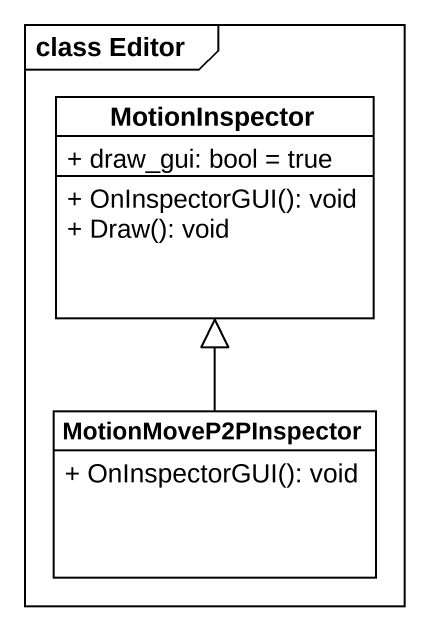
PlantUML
@startuml
mainframe class Editor
hide circle
hide empty members
skinparam classAttributeIconSize 0
class MotionInspector {
  + draw_gui: bool = true
  + OnInspectorGUI(): void
  + Draw(): void
}
class MotionMoveP2PInspector {
  + OnInspectorGUI(): void
}
MotionMoveP2PInspector -up-|> MotionInspector
@enduml
